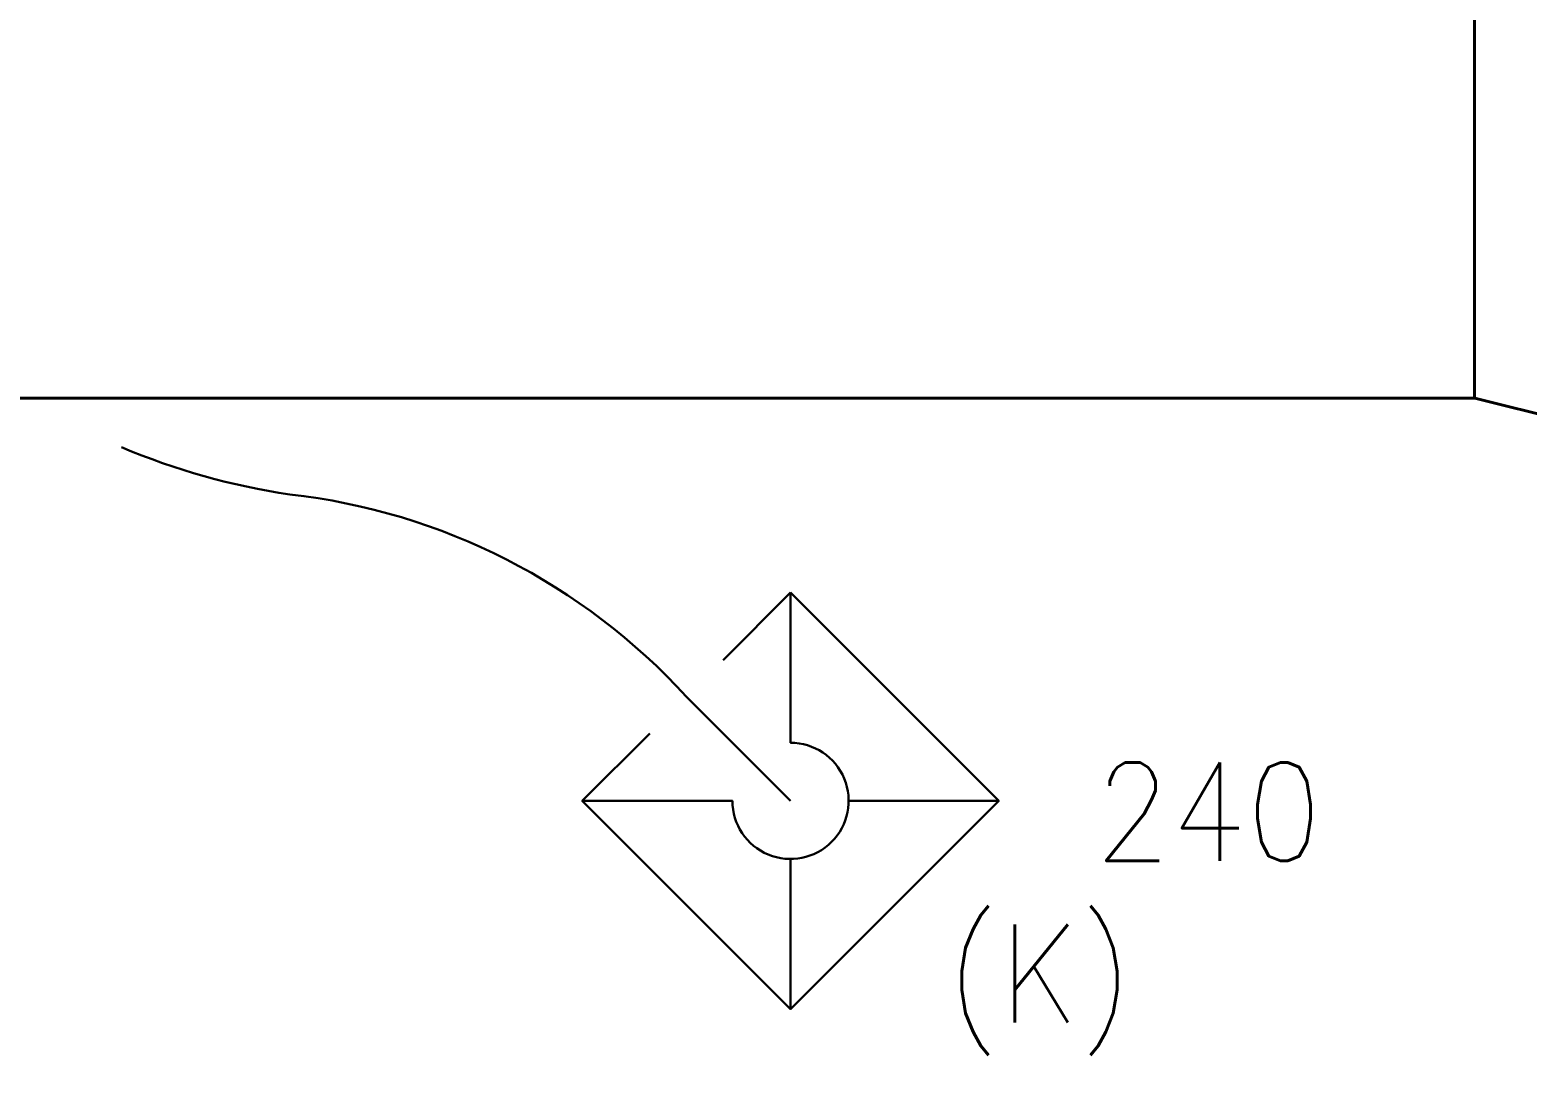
# Model space of a CAD drawing. Header units: inches. Extents: x 51 to 3278, y 66 to 1678.
# Drawn here: x 1562.8 to 1684.8, y 1123.4 to 1208.5 of the extents above; entities that cross this region are included whole.
import ezdxf

# ---------------------------------------------------------------- set-up
doc = ezdxf.new("R2010")
doc.units = ezdxf.units.IN
doc.header["$LTSCALE"] = 30
doc.header["$MEASUREMENT"] = 0
doc.linetypes.add('CENTER2', pattern=[1.125, 0.75, -0.125, 0.125, -0.125])
for name, color, linetype, lineweight in [('M-HVAC-EXST-DUCT', 4, 'Continuous', 40), ('M-HVAC-NEWW-DIFF', 6, 'Continuous', 30), ('M-HVAC-NEWW-DUCT', 1, 'Continuous', 30), ('M-HVAC-NEWW-STAT-WIRE', 2, 'CENTER2', 20), ('M-TEXT', 71, 'Continuous', 25)]:
    doc.layers.add(name, color=color, linetype=linetype, lineweight=lineweight)
doc.styles.add('A', font='SIMPLEX.shx', dxfattribs={"width": 0.9, "height": 8})

# ---------------------------------------------------------------- blocks, each defined once
blk = doc.blocks.new('Hva-Dif01')
for p, q in [((0, 24), (8.65, 15.35)), ((24, 16.22), (24, 24)), ((12, 12), (24, 12)), ((8.65, 8.65), (0, 0)), ((24, 0), (24, 7.78))]:
    blk.add_line(p, q)
blk.add_lwpolyline([(24, 0), (0, 0), (0, 24), (24, 24), (15.35, 15.35, 2.414214), (15.35, 8.65)], format="xyb", close=True)

msp = doc.modelspace()

# ---------------------------------------------------------------- linework, layer by layer
at = {"layer": 'M-HVAC-EXST-DUCT'}
for p, q in [((1680.55, 1210.45), (1680.55, 1178.45)), ((756.92, 1178.45), (1680.57, 1178.45)), ((1680.57, 1178.45), (1704.55, 1172.46))]:
    msp.add_line(p, q, dxfattribs=at)
at = {"layer": 'M-HVAC-NEWW-DUCT'}
for centre, radius, start, end in [((1591.99, 1225.41), 55.39, 246.9291, 261.7101), ((1578.19, 1119.29, 0), 51.64, 42.3975, 83.5421)]:
    msp.add_arc(centre, radius, start, end, dxfattribs=at)
at = {"layer": 'M-HVAC-NEWW-STAT-WIRE'}
msp.add_arc((1604.02, 1361.59), 252.95, 211.2293, 276.7085, dxfattribs=at)

# ---------------------------------------------------------------- block references
at = {"layer": 'M-HVAC-NEWW-DIFF', "rotation": 134.9999999999999}
msp.add_blockref('Hva-Dif01', (1641.78, 1145.62, 0), dxfattribs=at)

# ---------------------------------------------------------------- texts
at = {"layer": 'M-TEXT', "style": 'A', "width": 0.9}
for s, p in [('240', (1649.61, 1140.74, 0)), ('(K)', (1637.54, 1127.55, 0))]:
    msp.add_text(s, height=8, dxfattribs=at).set_placement(p)

doc.saveas('drawing.dxf')
